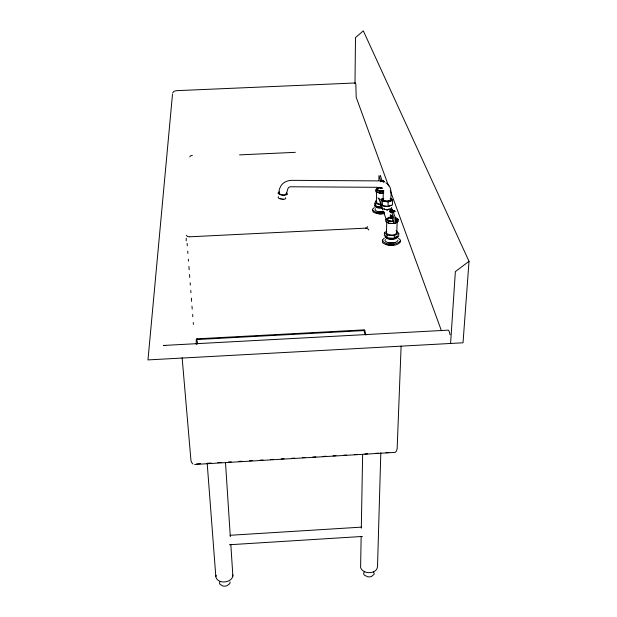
<?xml version="1.0" encoding="UTF-8"?>
<svg xmlns="http://www.w3.org/2000/svg" width="617" height="617" viewBox="0 0 617 617"><rect width="100%" height="100%" fill="white"/><g stroke="black" fill="none" stroke-linecap="round" stroke-linejoin="round"><path stroke-width="0.93" d="M386.335 236.519L386.327 237.059C388.787 239.589 394.186 239.612 396.646 237.082L396.638 236.55M354.991 83.619L355.492 37.598L363.313 30.85L469.02 261.315L463.028 342.79L147.98 359.912L172.482 94.362M361.153 536.798L360.598 567.47C362.673 574.496 376.586 574.496 377.511 566.83L380.812 452.731M361.307 528.167L362.642 454.351M196.962 344.309C198.713 342.08 195.651 339.62 196.831 338.849M196.198 344.224L196.306 339.342M374.935 203.309L380.411 204.829L380.342 207.443L374.881 205.916L374.935 203.309L375.784 200.795M379.278 187.661L377.373 187.853L375.822 189.92L375.776 191.81L379.964 193.329L383.797 192.951M380.558 204.111L378.206 203.749L376.355 202.538L376.609 191.471L379.586 192.897L383.381 192.905M379.964 193.329L380.01 191.44L375.822 189.92M376.285 205.777L376.586 206.718L378.121 207.474L381.746 207.844M376.355 202.538L376.709 201.605M385.841 182.84C392.019 185.972 391.379 193.931 390.607 199.677L390.083 200.517L388.317 201.08A4.35 1.843 1.1 0 1 386.581 201.181L384.422 200.857L383.103 199.916L383.334 191.123M383.789 198.288L381.113 199.137L380.99 203.772L382.255 205.862L388.016 206.525L392.466 205.083L392.62 200.432L391.309 198.365M382.255 205.862L382.386 201.211L381.113 199.137M386.705 231.383L384.445 232.486L384.376 235.2L387.006 237.877L394.194 238.316L398.69 236.08L398.783 233.357L396.091 230.712M390.708 217.323L388.911 217.315L385.733 219.382L385.679 221.356L388.795 223.47L395.111 223.493L398.266 221.403L398.327 219.428L395.188 217.338M386.743 222.066L386.443 233.18C388.918 235.694 394.302 235.717 396.777 233.203L397.163 221.125M387.006 237.877L387.09 235.146L384.445 232.486M388.795 223.47L388.849 221.495L385.733 219.382M388.016 206.525L388.155 201.867L392.62 200.432M390.646 210.767L390.692 209.286L392.204 209.217L395.566 218.325L395.474 223.454L393.754 223.269L391.664 215.965L390.468 215.541A1.35 0.594 1.3 0 1 390.368 215.217L390.846 214.839M392.165 210.698L392.204 209.217M372.552 210.22L373.077 211.878L374.172 212.61L378.838 213.829A5.63 2.445 1 0 0 382.586 213.69L384.445 213.027M394.194 238.316L394.286 235.586L398.783 233.357M401.119 346.176L397.163 448.443L396.561 450.904L395.258 452.361L194.625 464.478M186.195 240.854L186.303 238.278M450.587 343.468L455.369 271.596L469.02 261.315M380.188 176.123L380.334 175.598L382.139 180.773M189.751 156.903L190.545 155.839L192.404 155.337M378.013 187.306L291.918 186.789C284.807 185.563 289.597 196.653 282.524 194.864C277.989 195.088 278.522 190.491 280.195 187.337C281.984 182.717 287.16 180.318 291.887 180.334L378.437 180.897M390.522 200.116L390.322 199.26A2.83 1.141 1.2 0 1 390.615 199.9M367.724 226.586L366.968 227.681L365.634 228.136M383.103 199.916C382.617 198.913 384.807 202.052 386.581 201.119A4.35 1.758 1.1 0 0 388.317 201.019L390.345 200.301M230.82 544.387L232.879 576.047C231.336 583.273 217.323 584.361 215.834 576.694L207.204 463.498M215.834 576.694L216.197 575.275M374.881 205.916L375.445 204.235M278.992 193.082L279.246 192.689M381.668 207.397L381.545 207.682A3.818 1.573 1.2 0 0 381.923 208.515L386.242 209.633A5.877 2.414 1.2 0 0 388.587 209.502L390.507 209.001L391.687 207.96A3.818 1.573 1.2 0 0 391.548 207.397M384.206 181.691L383.604 182.192M379.509 187.275L379.455 187.391A1.62 0.671 0.9 0 0 379.602 187.753L381.406 188.231A2.491 1.033 0.9 0 0 382.077 188.216M172.583 93.121L173.979 91.277L176.609 90.66L355.492 82.971M390.168 217.346L390.777 216.976M389.767 211.06L389.682 211.215A1.967 0.856 1.3 0 0 389.821 211.67L391.17 212.233M389.597 211.207L391.355 210.382M364.431 571.805L363.899 572.599A3.941 2.9 4.4 0 0 364.385 575.129L367.524 576.733A5.969 4.388 4.4 0 0 371.488 576.463L373.925 574.466A3.941 2.9 4.6 0 0 373.416 571.936M397.171 221.65C395.536 223.724 392.343 223.439 389.967 223.246M385.386 239.473L384.939 240.792C387.993 243.97 394.749 244.008 397.811 240.831L397.803 240.152M382.972 240.229L382.332 242.08L382.933 242.998L385.795 244.502L389.096 245.211A5.969 2.746 1.5 0 0 393.068 245.057L394.17 244.741M385.494 235.81L385.039 237.121C388.024 240.345 394.98 240.314 397.934 237.152L397.479 235.833M375.421 208.654L374.974 209.834C376.894 212.233 380.596 211.878 383.358 211.677L386.35 219.559M375.498 205.145L375.051 206.317L376.239 207.412L378.745 208.137L382.232 207.975M382.872 181.784L382.046 181.19A1.404 0.578 0.9 0 0 381.121 181.244L380.55 181.714M393.553 212.209L394.888 211.461A1.967 0.856 1.3 0 0 394.741 211.006L394.348 210.736M394.733 211.778L394.965 211.469A2.036 0.879 1.3 0 0 394.826 210.999M391.44 205.129L388.695 206.109M395.667 236.905L396.338 236.442M383.836 182.077L384.283 181.691A1.913 0.787 0.9 0 0 384.113 181.275L383.643 181.051M384.19 238.262L382.378 239.982L382.363 240.923C386.628 245.381 396.114 245.427 400.387 240.969L400.371 240.028L398.543 238.301M390.6 217.061L390.306 217.354A1.35 0.594 1.4 0 0 390.399 217.678L390.669 217.863M389.836 210.906L391.386 210.412A3.039 1.319 1.3 0 1 392.605 210.358L393.793 210.497M395.173 221.518L398.327 219.428M374.311 207.582L372.575 209.109L372.545 209.95C375.229 213.312 380.419 212.819 384.291 212.533M278.552 196.723C276.94 197.91 280.103 198.975 281.082 199.067A4.728 1.944 8.9 0 0 282.918 199.276C283.812 199.353 286.596 199.168 285.524 197.725M395.374 220.624L396.561 219.644A3.432 1.512 1.4 0 0 396.315 218.834L395.135 218.148M390.839 214.994L390.368 215.379A1.35 0.594 1.3 0 0 390.461 215.695L391.934 216.143A2.075 0.902 1.3 0 0 392.211 216.151M391.332 210.999L390.985 211.276A0.987 0.424 1.3 0 0 391.139 211.577L391.918 211.808A1.496 0.648 1.3 0 0 392.913 211.77L393.577 211.4A0.987 0.424 1.3 0 0 393.422 211.107L392.643 210.867A1.496 0.648 1.3 0 0 391.648 210.906L390.692 209.286M379.763 181.051L380.828 180.804A2.861 1.172 0.9 0 1 381.969 180.742L383.705 181.028M365.943 335.108L364.755 330.319L364.038 330.535L364.971 334.345M395.242 221.009L397.24 219.675L396.87 218.649L395.212 217.824M388.841 217.816L386.828 219.135L387.183 220.169L390.021 221.272L392.728 221.41M378.576 187.938L376.663 189.118L376.972 190.036L379.632 191.008L383.427 191.008M383.535 198.443L381.769 199.661A3.833 1.55 1.1 0 0 382.147 200.486L386.481 201.589A5.9 2.383 1.1 0 0 388.841 201.458L390.762 200.965L391.949 199.931A3.833 1.55 1.2 0 0 391.556 199.106L390.145 198.435M279.64 191.964L278.398 192.489A3.656 1.504 7.2 0 0 278.09 193.244L279.246 194.309L281.745 195.08A5.399 2.213 7.3 0 0 283.936 195.28L287.098 194.571A3.656 1.504 7.3 0 0 287.383 193.807L286.666 193.005M388.656 209.001L389.15 208.878M379.355 188.023L377.265 189.218A3.232 1.342 0.9 0 0 377.55 189.936L381.159 190.9A4.975 2.067 0.9 0 0 383.149 190.792L383.759 190.684M380.118 180.92L380.805 180.773M390.985 216.683L389.821 217.331A1.72 0.756 1.3 0 0 389.944 217.739L392.751 218.279M389.821 217.886L387.499 219.197A3.432 1.512 1.3 0 0 387.731 220.007L391.471 221.156A5.283 2.321 1.4 0 0 393.592 221.071M393.176 212.271L393.592 212.233M384.26 213.652L379.841 213.86L376.686 213.32M380.01 191.44L383.851 191.054M230.033 535.286L361.693 527.119M229.431 544.749L362.441 536.451M196.653 463.884L200.502 463.66M207.227 463.267L211.068 463.035M217.793 462.642L221.642 462.418M228.367 462.017L231.252 461.848M238.941 461.393L241.825 461.223M249.507 460.776L252.392 460.606M260.081 460.151L262.965 459.981M270.655 459.526L273.532 459.357M281.221 458.909L284.105 458.739M291.795 458.284L294.679 458.115M302.369 457.66L305.245 457.49M312.935 457.043L315.819 456.873M322.544 456.472L326.393 456.248M333.118 455.855L336.003 455.685M343.684 455.23L346.569 455.061M354.258 454.606L357.143 454.436M364.832 453.981L367.717 453.811M375.398 453.364L378.283 453.194M385.972 452.739L388.857 452.569M388.887 242.867L395.343 242.543M378.661 211.67L383.882 211.415M189.411 236.812L365.241 228.167M239.527 154.882L295.335 152.33M386.774 209.981L387.399 210.505M282.717 198.99L283.188 198.99M388.849 221.495L393.368 221.511M165.749 345.481L163.451 345.458L448.335 330.141L449.276 331.522L450.101 334.846M385.548 206.201L386.342 206.248A5.885 2.399 1.2 0 0 387.144 206.248M387.09 235.146L394.286 235.586M365.634 228.159L367.863 228.799L368.835 229.971M189.01 236.82L187.26 236.35L186.45 235.231M391.533 212.317L391.965 212.317M391.664 215.965L391.934 215.989A2.075 0.902 1.3 0 0 392.219 215.989M392.705 218.094A2.067 0.91 1.4 0 1 391.872 218.125L391.001 218.056M382.386 201.211L388.155 201.867M393.006 210.389L394.124 210.598M391.556 212.287L390.438 212.078M391.594 218.102L390.769 217.986M384.784 206.109L383.419 205.816M382.717 180.804L383.373 180.951M380.62 188.015L381.152 188.1A2.106 0.872 0.9 0 0 382.278 188.069M364.138 329.894L364.755 330.319M378.144 206.356L379.254 206.602M281.244 198.821L279.925 198.435M384.106 208.878L384.599 209.001M380.396 187.954L381.183 188.054A1.951 0.81 0.9 0 0 381.977 188.054M380.481 187.923L379.902 187.707M394.07 210.621L394.649 210.852M390.862 217.94L390.268 217.693M386.003 244.193C390.391 245.99 397.093 245.982 400.348 242.126L400.325 241.185M390.214 211.947L389.821 211.67M384.53 213.698L382.949 211.808A8.684 3.941 -12.7 0 0 383.658 212.78M387.808 222.598L386.774 221.634M382.378 205.384L382.016 205.129A3.825 1.566 1.1 0 1 381.645 204.582M192.843 463.961L191.501 462.287L190.923 460.143L182.131 357.698M379.902 199.684L377.889 197.826M375.498 212.472L375.946 212.927M384.075 212.626L383.589 212.017M383.975 212.726L383.327 211.731A2.314 2.044 -19.7 0 1 383.257 211.353M396.415 232.154L396.777 233.203M286.18 193.322L286.489 193.977M378.915 180.796L378.915 175.66L380.704 180.835M391.996 212.842L394.055 218.549L393.754 223.269M388.571 185.987L356.186 97.309L355.839 83.881M390.222 190.506L441.44 330.766M378.815 198.342L382.725 209.95M232.64 574.651L232.879 576.047M187.121 243.476L187.275 245.782M187.722 251.15L187.876 253.456M188.324 259.209L188.47 261.122M188.918 266.49L189.141 269.752M189.519 274.55L189.743 277.426M190.183 282.794L190.337 285.1M190.784 290.468L190.938 292.767M191.386 298.142L191.609 301.397M191.987 306.194L192.211 309.071M192.651 314.446L192.805 316.745M193.26 322.498L193.406 324.411M225.513 462.827L230.318 536.713M229.971 581.954A3.964 2.938 -6.8 0 1 229.678 583.705L226.909 585.734A6 4.45 -6.9 0 1 222.891 586.011L220.007 584.384A3.964 2.938 -7 0 1 219.945 581.808M383.45 211.67A2.229 1.967 -19.7 0 1 383.388 211.307M392.751 218.14A2.237 0.979 1.4 0 1 391.857 218.179M393.206 212.302A3.131 1.357 1.3 0 1 391.949 212.356M197.108 338.818L197.008 339.527L364.092 330.573L363.86 329.887L197.108 338.818"/></g></svg>
